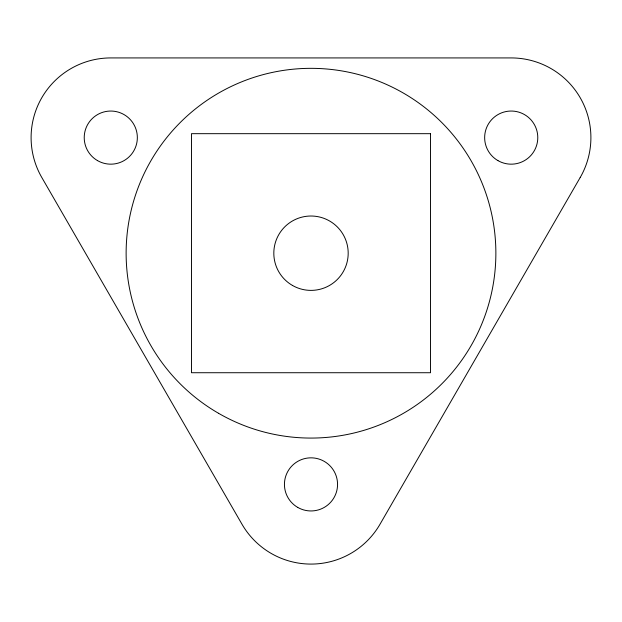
<?xml version="1.0" encoding="UTF-8"?>
<svg xmlns="http://www.w3.org/2000/svg" width="622" height="622" viewBox="0 0 622 622"><rect width="100%" height="100%" fill="white"/><g stroke="black" fill="none" stroke-linecap="round" stroke-linejoin="round"><path stroke-width="0.93" d="M580.225 177.449L380.011 524.237A79.686 79.686 0 0 1 241.989 524.237L41.775 177.449A79.686 79.686 0 0 1 110.786 57.924L511.214 57.924A79.686 79.686 0 0 1 580.225 177.449M430.525 133.676L191.475 133.676L191.475 372.726L430.525 372.726L430.525 133.676M218.563 413.303A184.866 184.866 0 0 0 495.866 253.201A184.866 184.866 0 0 0 218.563 93.106A184.866 184.866 0 0 0 218.563 413.303M97.506 160.608A26.559 26.559 0 0 0 137.345 137.61A26.559 26.559 0 0 0 97.506 114.603A26.559 26.559 0 0 0 97.506 160.608M297.72 507.397A26.559 26.559 0 0 0 337.559 484.39A26.559 26.559 0 0 0 297.72 461.392A26.559 26.559 0 0 0 297.72 507.397M497.934 160.608A26.559 26.559 0 0 0 537.781 137.61A26.559 26.559 0 0 0 497.934 114.603A26.559 26.559 0 0 0 497.934 160.608M292.41 285.405A37.188 37.188 0 0 0 348.188 253.201A37.188 37.188 0 0 0 292.41 220.997A37.188 37.188 0 0 0 292.41 285.405"/></g></svg>
